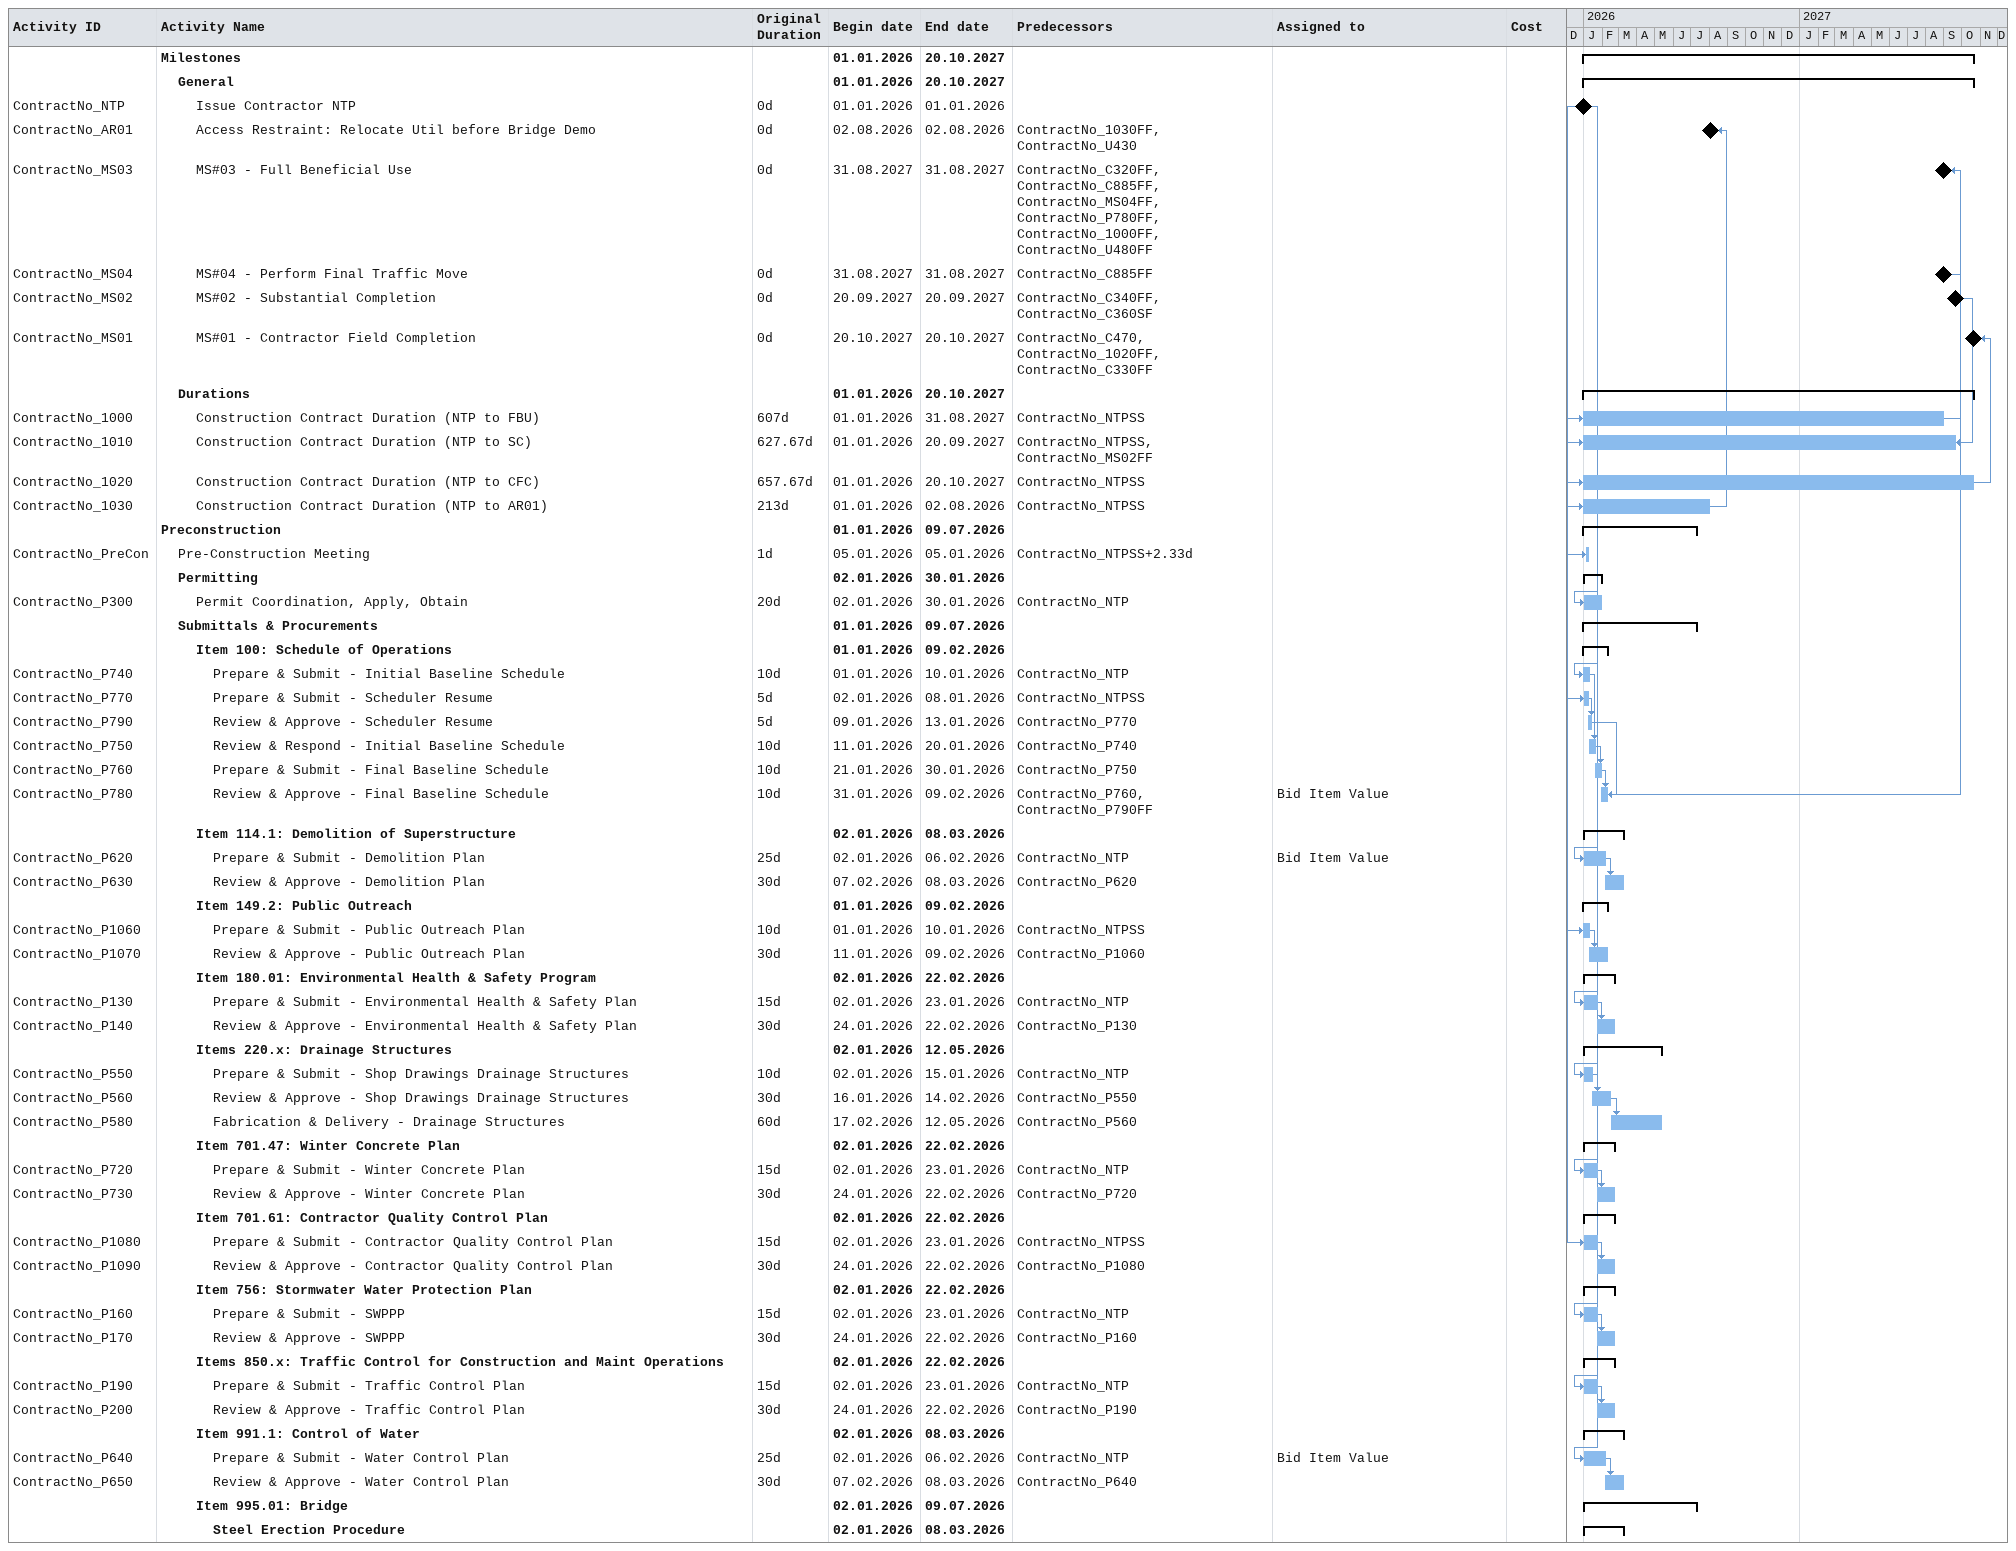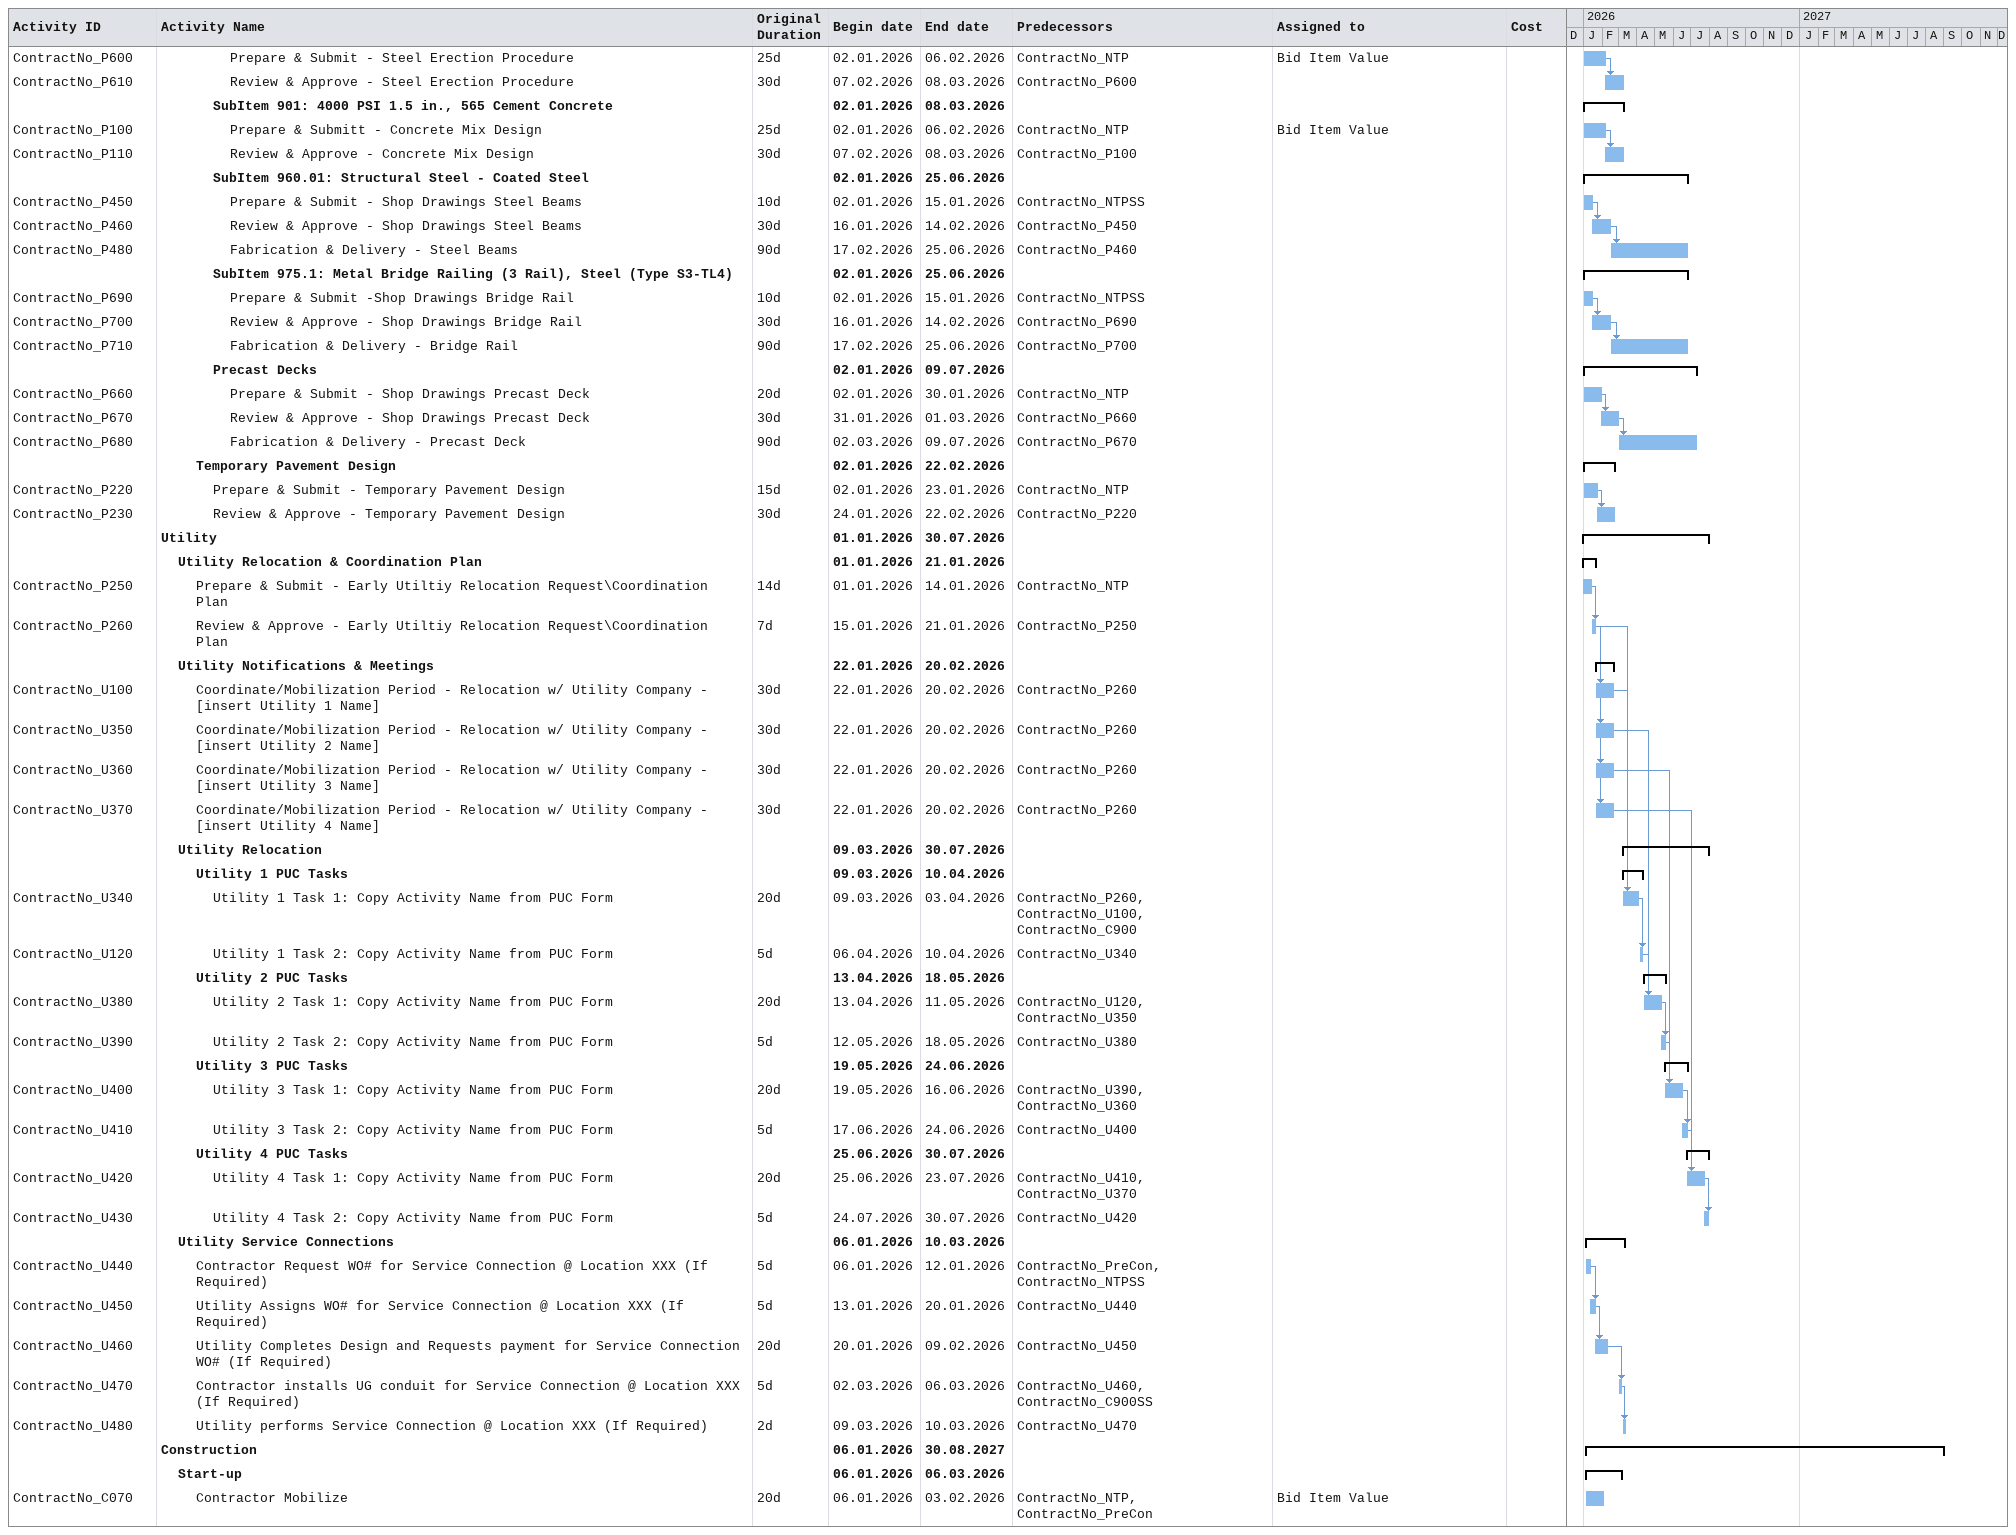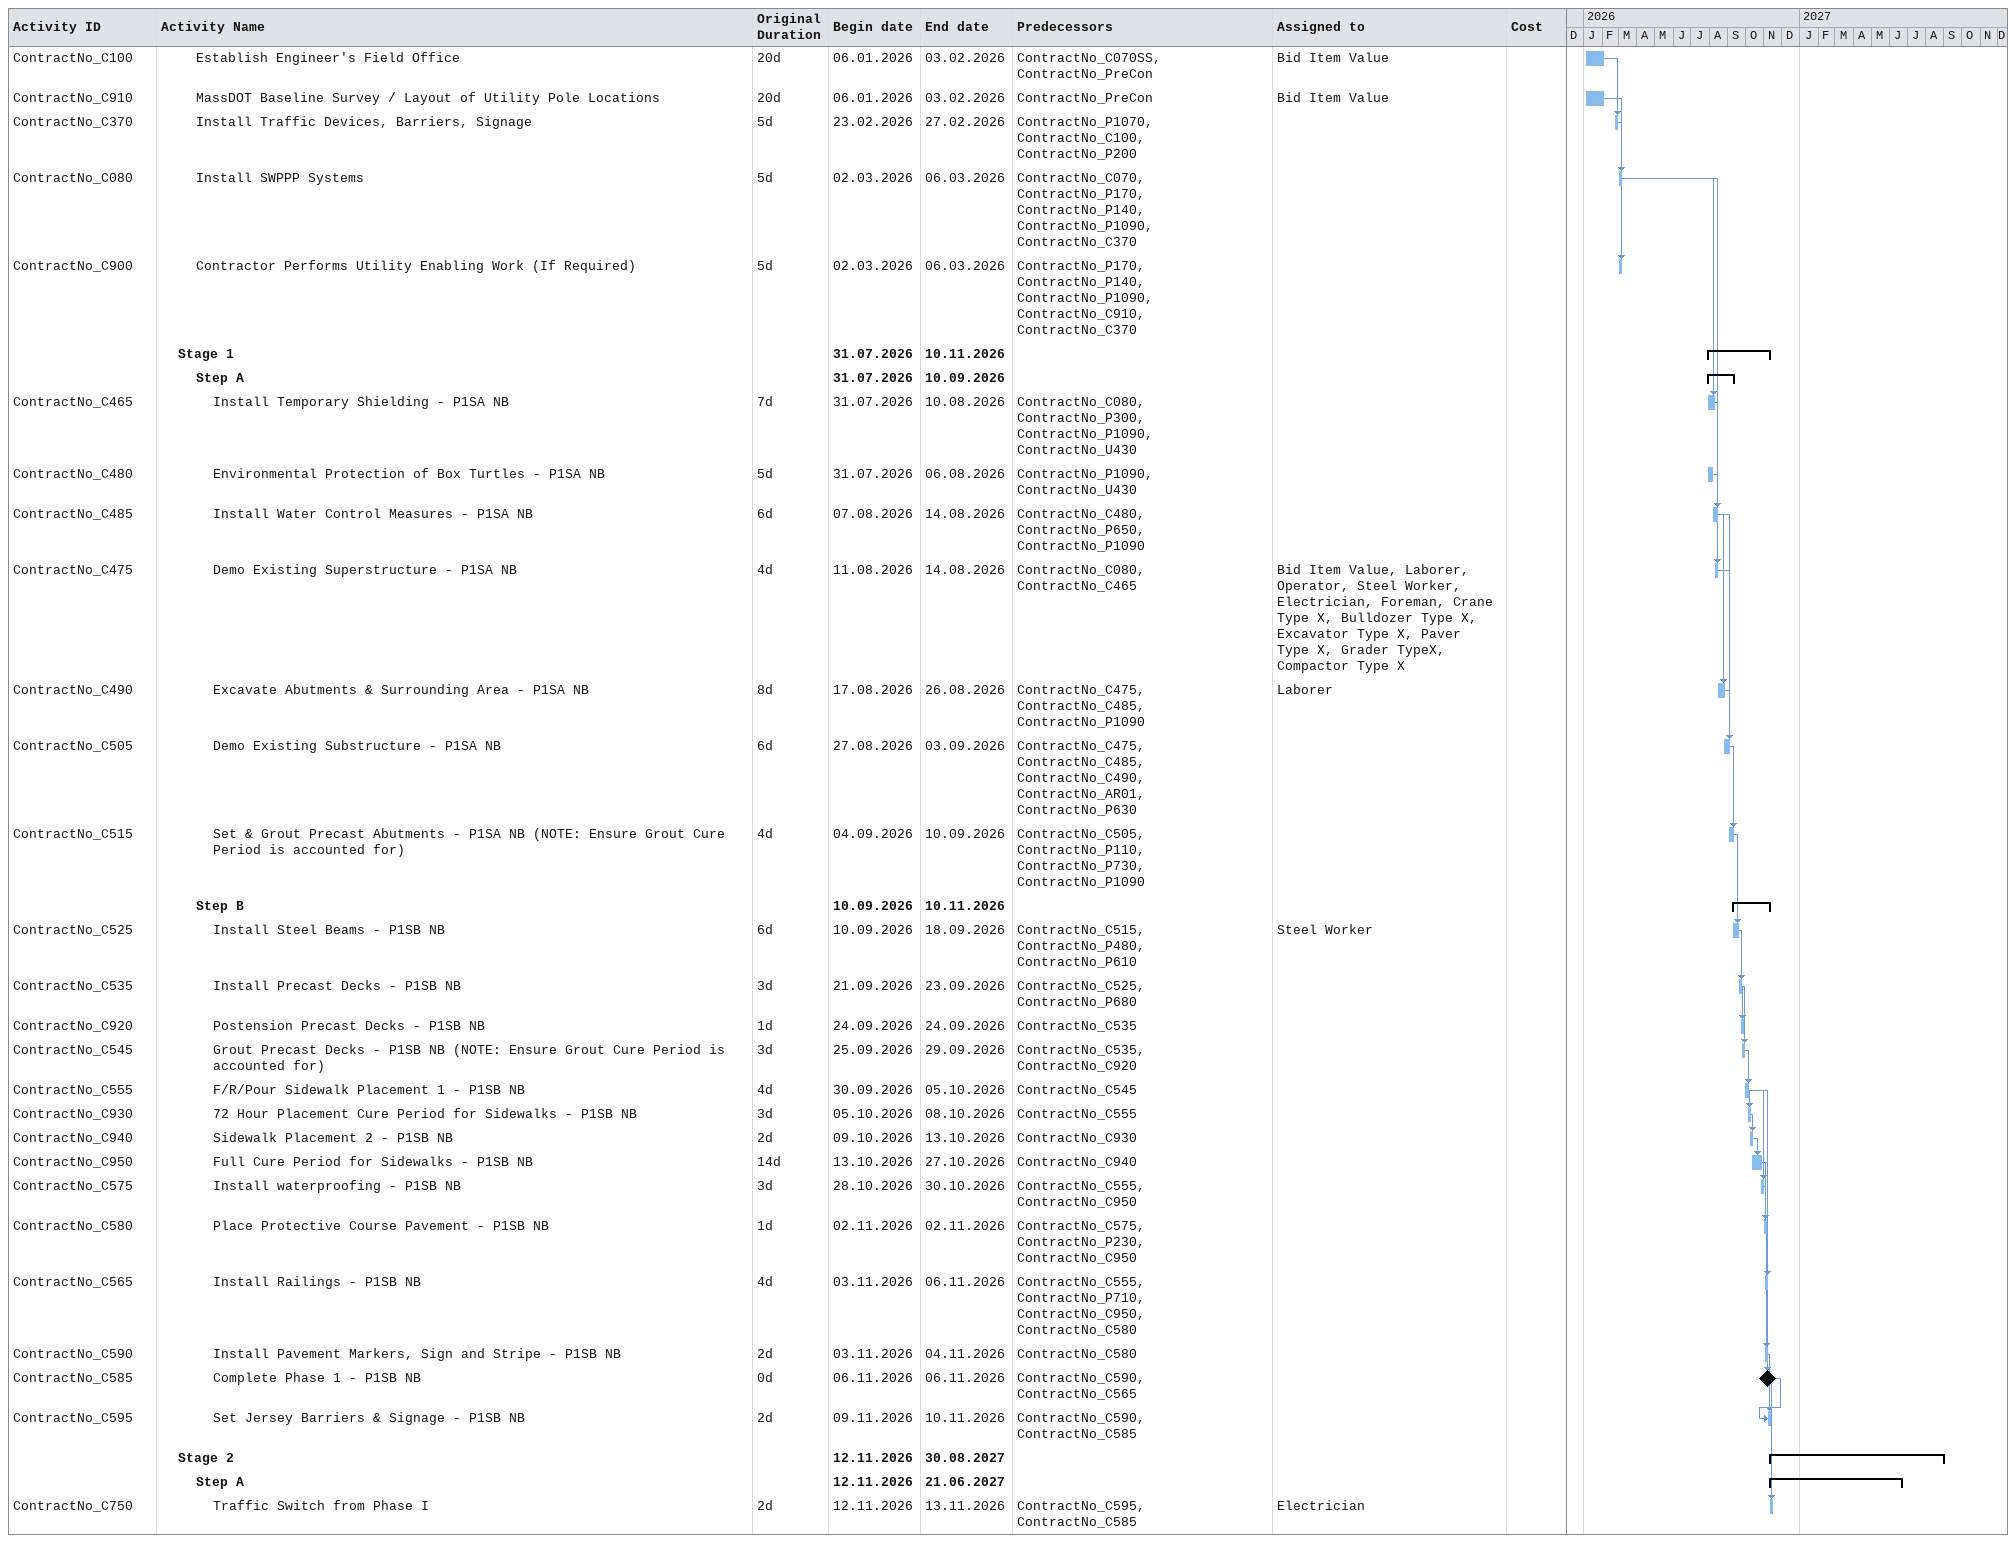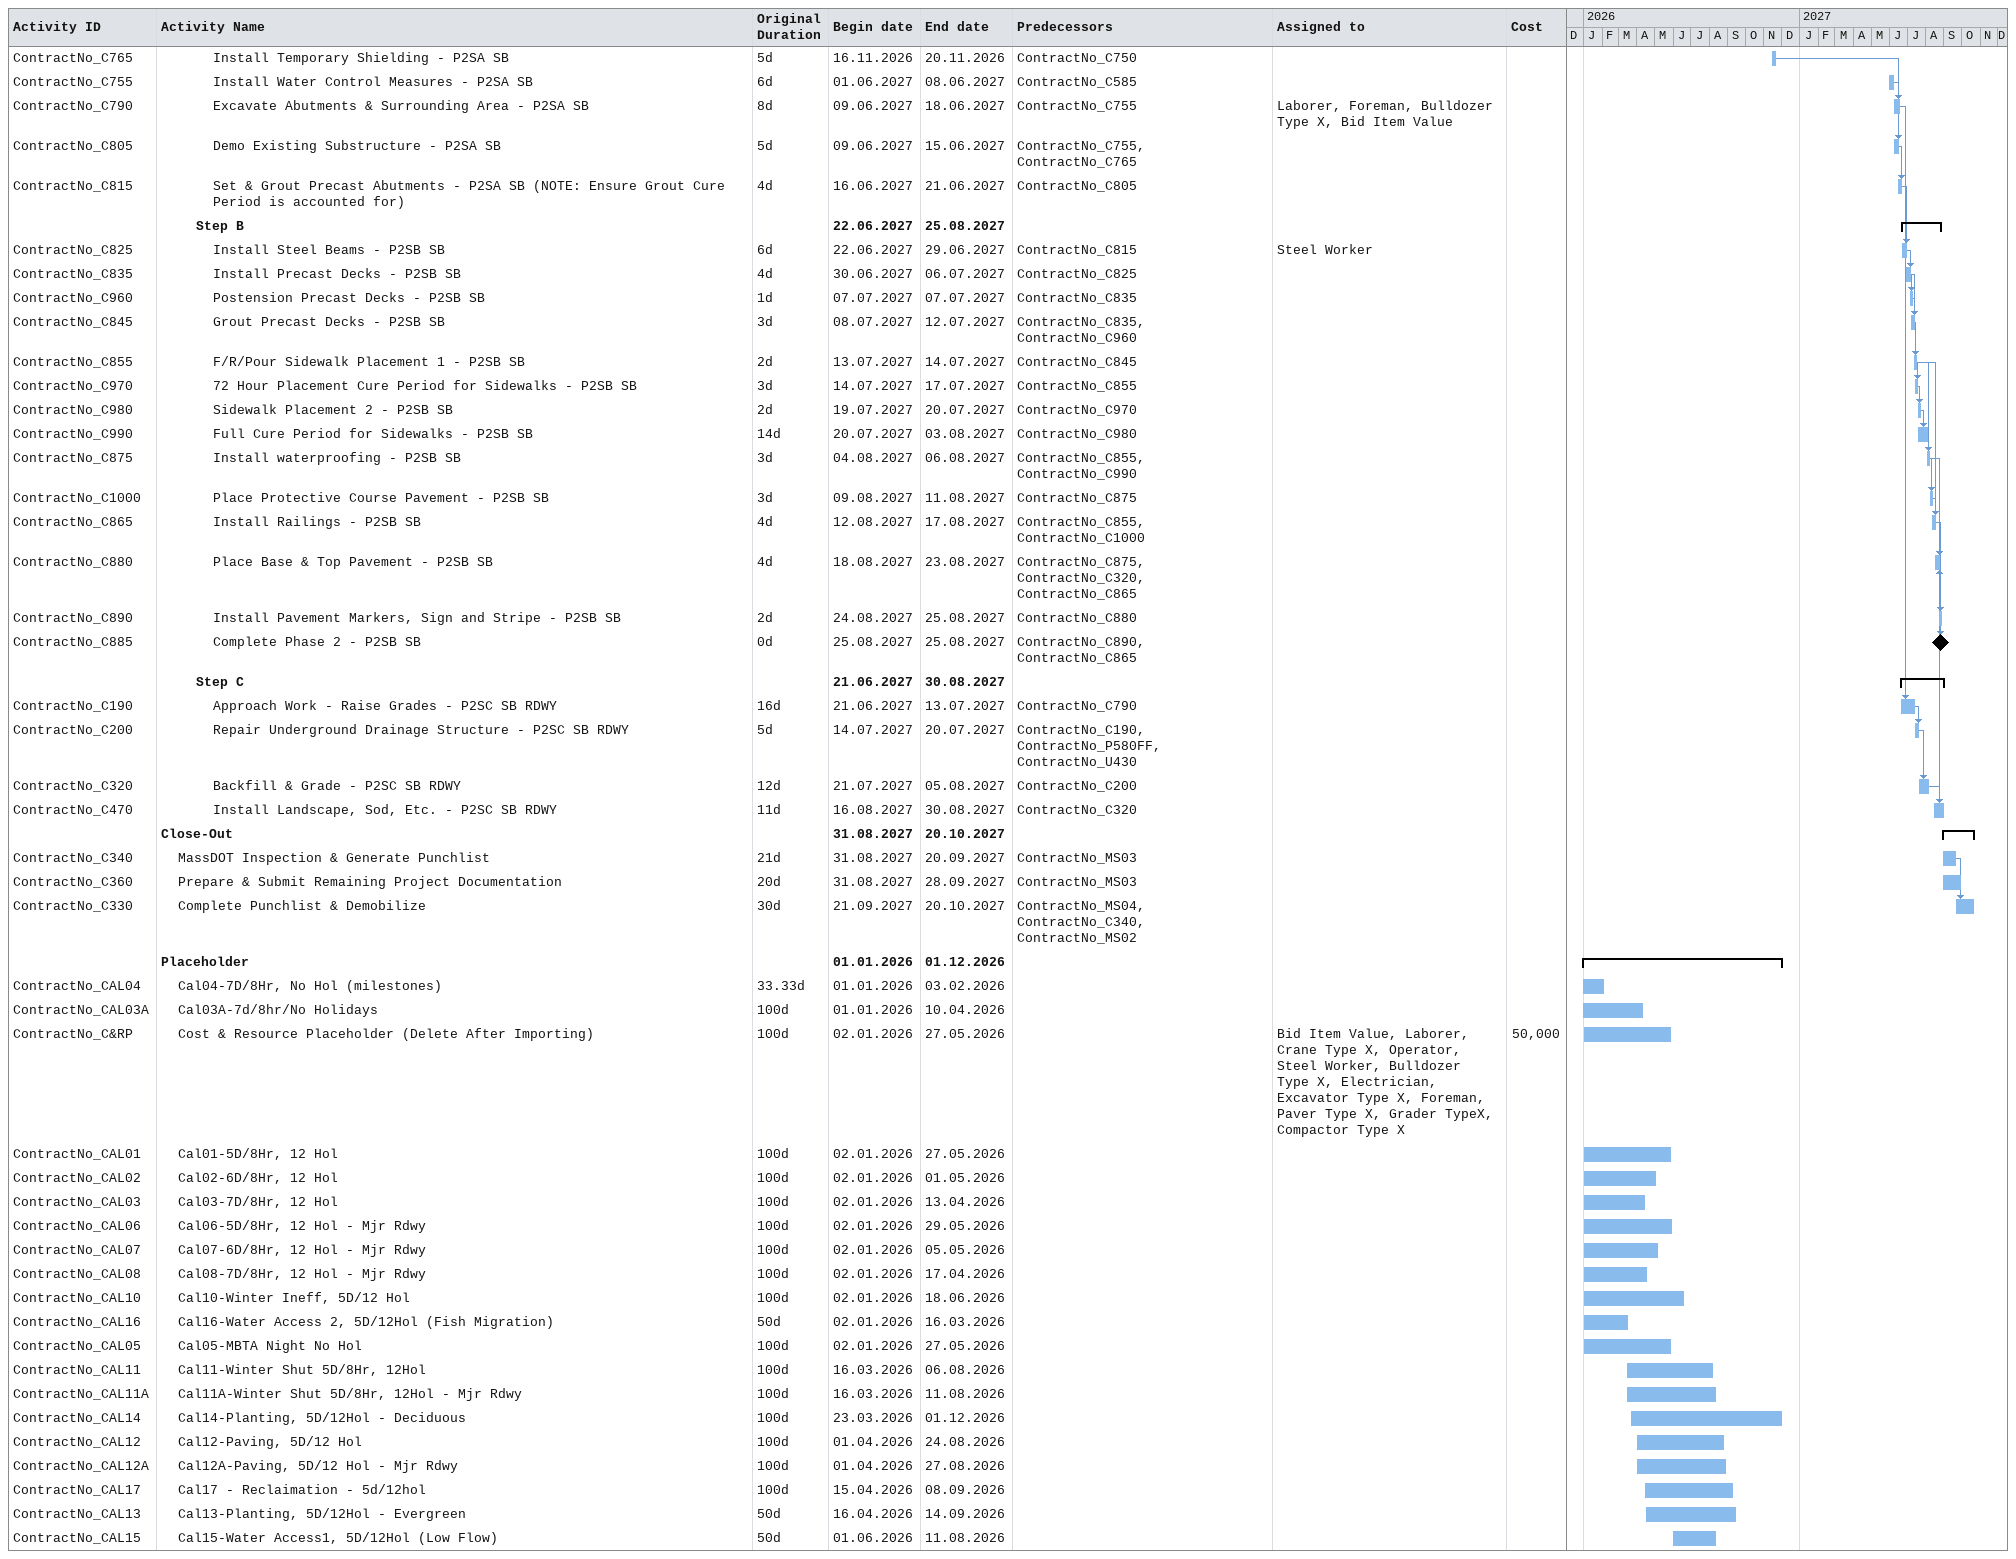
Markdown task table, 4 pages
| ID | Level | Task | Original duration | Start | Finish | Predecessors | Resources | Cost |
|---|---|---|---|---|---|---|---|---|
|  | 1 | **Milestones** |  | 2026-01-01 | 2027-10-20 |  |  |  |
|  | 2 | **General** |  | 2026-01-01 | 2027-10-20 |  |  |  |
| ContractNo_NTP | 3 | Issue Contractor NTP | 0d | 2026-01-01 | 2026-01-01 |  |  |  |
| ContractNo_AR01 | 3 | Access Restraint: Relocate Util before Bridge Demo | 0d | 2026-08-02 | 2026-08-02 | ContractNo_1030FF, ContractNo_U430 |  |  |
| ContractNo_MS03 | 3 | MS#03 - Full Beneficial Use | 0d | 2027-08-31 | 2027-08-31 | ContractNo_C320FF, ContractNo_C885FF, ContractNo_MS04FF, ContractNo_P780FF, ContractNo_1000FF, ContractNo_U480FF |  |  |
| ContractNo_MS04 | 3 | MS#04 - Perform Final Traffic Move | 0d | 2027-08-31 | 2027-08-31 | ContractNo_C885FF |  |  |
| ContractNo_MS02 | 3 | MS#02 - Substantial Completion | 0d | 2027-09-20 | 2027-09-20 | ContractNo_C340FF, ContractNo_C360SF |  |  |
| ContractNo_MS01 | 3 | MS#01 - Contractor Field Completion | 0d | 2027-10-20 | 2027-10-20 | ContractNo_C470, ContractNo_1020FF, ContractNo_C330FF |  |  |
|  | 2 | **Durations** |  | 2026-01-01 | 2027-10-20 |  |  |  |
| ContractNo_1000 | 3 | Construction Contract Duration (NTP to FBU) | 607d | 2026-01-01 | 2027-08-31 | ContractNo_NTPSS |  |  |
| ContractNo_1010 | 3 | Construction Contract Duration (NTP to SC) | 627.67d | 2026-01-01 | 2027-09-20 | ContractNo_NTPSS, ContractNo_MS02FF |  |  |
| ContractNo_1020 | 3 | Construction Contract Duration (NTP to CFC) | 657.67d | 2026-01-01 | 2027-10-20 | ContractNo_NTPSS |  |  |
| ContractNo_1030 | 3 | Construction Contract Duration (NTP to AR01) | 213d | 2026-01-01 | 2026-08-02 | ContractNo_NTPSS |  |  |
|  | 1 | **Preconstruction** |  | 2026-01-01 | 2026-07-09 |  |  |  |
| ContractNo_PreCon | 2 | Pre-Construction Meeting | 1d | 2026-01-05 | 2026-01-05 | ContractNo_NTPSS+2.33d |  |  |
|  | 2 | **Permitting** |  | 2026-01-02 | 2026-01-30 |  |  |  |
| ContractNo_P300 | 3 | Permit Coordination, Apply, Obtain | 20d | 2026-01-02 | 2026-01-30 | ContractNo_NTP |  |  |
|  | 2 | **Submittals & Procurements** |  | 2026-01-01 | 2026-07-09 |  |  |  |
|  | 3 | **Item 100: Schedule of Operations** |  | 2026-01-01 | 2026-02-09 |  |  |  |
| ContractNo_P740 | 4 | Prepare & Submit - Initial Baseline Schedule | 10d | 2026-01-01 | 2026-01-10 | ContractNo_NTP |  |  |
| ContractNo_P770 | 4 | Prepare & Submit - Scheduler Resume | 5d | 2026-01-02 | 2026-01-08 | ContractNo_NTPSS |  |  |
| ContractNo_P790 | 4 | Review & Approve - Scheduler Resume | 5d | 2026-01-09 | 2026-01-13 | ContractNo_P770 |  |  |
| ContractNo_P750 | 4 | Review & Respond - Initial Baseline Schedule | 10d | 2026-01-11 | 2026-01-20 | ContractNo_P740 |  |  |
| ContractNo_P760 | 4 | Prepare & Submit - Final Baseline Schedule | 10d | 2026-01-21 | 2026-01-30 | ContractNo_P750 |  |  |
| ContractNo_P780 | 4 | Review & Approve - Final Baseline Schedule | 10d | 2026-01-31 | 2026-02-09 | ContractNo_P760, ContractNo_P790FF | Bid Item Value |  |
|  | 3 | **Item 114.1: Demolition of Superstructure** |  | 2026-01-02 | 2026-03-08 |  |  |  |
| ContractNo_P620 | 4 | Prepare & Submit - Demolition Plan | 25d | 2026-01-02 | 2026-02-06 | ContractNo_NTP | Bid Item Value |  |
| ContractNo_P630 | 4 | Review & Approve - Demolition Plan | 30d | 2026-02-07 | 2026-03-08 | ContractNo_P620 |  |  |
|  | 3 | **Item 149.2: Public Outreach** |  | 2026-01-01 | 2026-02-09 |  |  |  |
| ContractNo_P1060 | 4 | Prepare & Submit - Public Outreach Plan | 10d | 2026-01-01 | 2026-01-10 | ContractNo_NTPSS |  |  |
| ContractNo_P1070 | 4 | Review & Approve - Public Outreach Plan | 30d | 2026-01-11 | 2026-02-09 | ContractNo_P1060 |  |  |
|  | 3 | **Item 180.01: Environmental Health & Safety Program** |  | 2026-01-02 | 2026-02-22 |  |  |  |
| ContractNo_P130 | 4 | Prepare & Submit - Environmental Health & Safety Plan | 15d | 2026-01-02 | 2026-01-23 | ContractNo_NTP |  |  |
| ContractNo_P140 | 4 | Review & Approve - Environmental Health & Safety Plan | 30d | 2026-01-24 | 2026-02-22 | ContractNo_P130 |  |  |
|  | 3 | **Items 220.x: Drainage Structures** |  | 2026-01-02 | 2026-05-12 |  |  |  |
| ContractNo_P550 | 4 | Prepare & Submit - Shop Drawings Drainage Structures | 10d | 2026-01-02 | 2026-01-15 | ContractNo_NTP |  |  |
| ContractNo_P560 | 4 | Review & Approve - Shop Drawings Drainage Structures | 30d | 2026-01-16 | 2026-02-14 | ContractNo_P550 |  |  |
| ContractNo_P580 | 4 | Fabrication & Delivery - Drainage Structures | 60d | 2026-02-17 | 2026-05-12 | ContractNo_P560 |  |  |
|  | 3 | **Item 701.47: Winter Concrete Plan** |  | 2026-01-02 | 2026-02-22 |  |  |  |
| ContractNo_P720 | 4 | Prepare & Submit - Winter Concrete Plan | 15d | 2026-01-02 | 2026-01-23 | ContractNo_NTP |  |  |
| ContractNo_P730 | 4 | Review & Approve - Winter Concrete Plan | 30d | 2026-01-24 | 2026-02-22 | ContractNo_P720 |  |  |
|  | 3 | **Item 701.61: Contractor Quality Control Plan** |  | 2026-01-02 | 2026-02-22 |  |  |  |
| ContractNo_P1080 | 4 | Prepare & Submit - Contractor Quality Control Plan | 15d | 2026-01-02 | 2026-01-23 | ContractNo_NTPSS |  |  |
| ContractNo_P1090 | 4 | Review & Approve - Contractor Quality Control Plan | 30d | 2026-01-24 | 2026-02-22 | ContractNo_P1080 |  |  |
|  | 3 | **Item 756: Stormwater Water Protection Plan** |  | 2026-01-02 | 2026-02-22 |  |  |  |
| ContractNo_P160 | 4 | Prepare & Submit - SWPPP | 15d | 2026-01-02 | 2026-01-23 | ContractNo_NTP |  |  |
| ContractNo_P170 | 4 | Review & Approve - SWPPP | 30d | 2026-01-24 | 2026-02-22 | ContractNo_P160 |  |  |
|  | 3 | **Items 850.x: Traffic Control for Construction and Maint Operations** |  | 2026-01-02 | 2026-02-22 |  |  |  |
| ContractNo_P190 | 4 | Prepare & Submit - Traffic Control Plan | 15d | 2026-01-02 | 2026-01-23 | ContractNo_NTP |  |  |
| ContractNo_P200 | 4 | Review & Approve - Traffic Control Plan | 30d | 2026-01-24 | 2026-02-22 | ContractNo_P190 |  |  |
|  | 3 | **Item 991.1: Control of Water** |  | 2026-01-02 | 2026-03-08 |  |  |  |
| ContractNo_P640 | 4 | Prepare & Submit - Water Control Plan | 25d | 2026-01-02 | 2026-02-06 | ContractNo_NTP | Bid Item Value |  |
| ContractNo_P650 | 4 | Review & Approve - Water Control Plan | 30d | 2026-02-07 | 2026-03-08 | ContractNo_P640 |  |  |
|  | 3 | **Item 995.01: Bridge** |  | 2026-01-02 | 2026-07-09 |  |  |  |
|  | 4 | **Steel Erection Procedure** |  | 2026-01-02 | 2026-03-08 |  |  |  |
| ContractNo_P600 | 5 | Prepare & Submit - Steel Erection Procedure | 25d | 2026-01-02 | 2026-02-06 | ContractNo_NTP | Bid Item Value |  |
| ContractNo_P610 | 5 | Review & Approve - Steel Erection Procedure | 30d | 2026-02-07 | 2026-03-08 | ContractNo_P600 |  |  |
|  | 4 | **SubItem 901: 4000 PSI 1.5 in., 565 Cement Concrete** |  | 2026-01-02 | 2026-03-08 |  |  |  |
| ContractNo_P100 | 5 | Prepare & Submitt - Concrete Mix Design | 25d | 2026-01-02 | 2026-02-06 | ContractNo_NTP | Bid Item Value |  |
| ContractNo_P110 | 5 | Review & Approve - Concrete Mix Design | 30d | 2026-02-07 | 2026-03-08 | ContractNo_P100 |  |  |
|  | 4 | **SubItem 960.01: Structural Steel - Coated Steel** |  | 2026-01-02 | 2026-06-25 |  |  |  |
| ContractNo_P450 | 5 | Prepare & Submit - Shop Drawings Steel Beams | 10d | 2026-01-02 | 2026-01-15 | ContractNo_NTPSS |  |  |
| ContractNo_P460 | 5 | Review & Approve - Shop Drawings Steel Beams | 30d | 2026-01-16 | 2026-02-14 | ContractNo_P450 |  |  |
| ContractNo_P480 | 5 | Fabrication & Delivery - Steel Beams | 90d | 2026-02-17 | 2026-06-25 | ContractNo_P460 |  |  |
|  | 4 | **SubItem 975.1: Metal Bridge Railing (3 Rail), Steel (Type S3-TL4)** |  | 2026-01-02 | 2026-06-25 |  |  |  |
| ContractNo_P690 | 5 | Prepare & Submit -Shop Drawings Bridge Rail | 10d | 2026-01-02 | 2026-01-15 | ContractNo_NTPSS |  |  |
| ContractNo_P700 | 5 | Review & Approve - Shop Drawings Bridge Rail | 30d | 2026-01-16 | 2026-02-14 | ContractNo_P690 |  |  |
| ContractNo_P710 | 5 | Fabrication & Delivery - Bridge Rail | 90d | 2026-02-17 | 2026-06-25 | ContractNo_P700 |  |  |
|  | 4 | **Precast Decks** |  | 2026-01-02 | 2026-07-09 |  |  |  |
| ContractNo_P660 | 5 | Prepare & Submit - Shop Drawings Precast Deck | 20d | 2026-01-02 | 2026-01-30 | ContractNo_NTP |  |  |
| ContractNo_P670 | 5 | Review & Approve - Shop Drawings Precast Deck | 30d | 2026-01-31 | 2026-03-01 | ContractNo_P660 |  |  |
| ContractNo_P680 | 5 | Fabrication & Delivery - Precast Deck | 90d | 2026-03-02 | 2026-07-09 | ContractNo_P670 |  |  |
|  | 3 | **Temporary Pavement Design** |  | 2026-01-02 | 2026-02-22 |  |  |  |
| ContractNo_P220 | 4 | Prepare & Submit - Temporary Pavement Design | 15d | 2026-01-02 | 2026-01-23 | ContractNo_NTP |  |  |
| ContractNo_P230 | 4 | Review & Approve - Temporary Pavement Design | 30d | 2026-01-24 | 2026-02-22 | ContractNo_P220 |  |  |
|  | 1 | **Utility** |  | 2026-01-01 | 2026-07-30 |  |  |  |
|  | 2 | **Utility Relocation & Coordination Plan** |  | 2026-01-01 | 2026-01-21 |  |  |  |
| ContractNo_P250 | 3 | Prepare & Submit - Early Utiltiy Relocation Request\Coordination Plan | 14d | 2026-01-01 | 2026-01-14 | ContractNo_NTP |  |  |
| ContractNo_P260 | 3 | Review & Approve - Early Utiltiy Relocation Request\Coordination Plan | 7d | 2026-01-15 | 2026-01-21 | ContractNo_P250 |  |  |
|  | 2 | **Utility Notifications & Meetings** |  | 2026-01-22 | 2026-02-20 |  |  |  |
| ContractNo_U100 | 3 | Coordinate/Mobilization Period - Relocation w/ Utility Company - [insert Utility 1 Name] | 30d | 2026-01-22 | 2026-02-20 | ContractNo_P260 |  |  |
| ContractNo_U350 | 3 | Coordinate/Mobilization Period - Relocation w/ Utility Company - [insert Utility 2 Name] | 30d | 2026-01-22 | 2026-02-20 | ContractNo_P260 |  |  |
| ContractNo_U360 | 3 | Coordinate/Mobilization Period - Relocation w/ Utility Company - [insert Utility 3 Name] | 30d | 2026-01-22 | 2026-02-20 | ContractNo_P260 |  |  |
| ContractNo_U370 | 3 | Coordinate/Mobilization Period - Relocation w/ Utility Company - [insert Utility 4 Name] | 30d | 2026-01-22 | 2026-02-20 | ContractNo_P260 |  |  |
|  | 2 | **Utility Relocation** |  | 2026-03-09 | 2026-07-30 |  |  |  |
|  | 3 | **Utility 1 PUC Tasks** |  | 2026-03-09 | 2026-04-10 |  |  |  |
| ContractNo_U340 | 4 | Utility 1 Task 1: Copy Activity Name from PUC Form | 20d | 2026-03-09 | 2026-04-03 | ContractNo_P260, ContractNo_U100, ContractNo_C900 |  |  |
| ContractNo_U120 | 4 | Utility 1 Task 2: Copy Activity Name from PUC Form | 5d | 2026-04-06 | 2026-04-10 | ContractNo_U340 |  |  |
|  | 3 | **Utility 2 PUC Tasks** |  | 2026-04-13 | 2026-05-18 |  |  |  |
| ContractNo_U380 | 4 | Utility 2 Task 1: Copy Activity Name from PUC Form | 20d | 2026-04-13 | 2026-05-11 | ContractNo_U120, ContractNo_U350 |  |  |
| ContractNo_U390 | 4 | Utility 2 Task 2: Copy Activity Name from PUC Form | 5d | 2026-05-12 | 2026-05-18 | ContractNo_U380 |  |  |
|  | 3 | **Utility 3 PUC Tasks** |  | 2026-05-19 | 2026-06-24 |  |  |  |
| ContractNo_U400 | 4 | Utility 3 Task 1: Copy Activity Name from PUC Form | 20d | 2026-05-19 | 2026-06-16 | ContractNo_U390, ContractNo_U360 |  |  |
| ContractNo_U410 | 4 | Utility 3 Task 2: Copy Activity Name from PUC Form | 5d | 2026-06-17 | 2026-06-24 | ContractNo_U400 |  |  |
|  | 3 | **Utility 4 PUC Tasks** |  | 2026-06-25 | 2026-07-30 |  |  |  |
| ContractNo_U420 | 4 | Utility 4 Task 1: Copy Activity Name from PUC Form | 20d | 2026-06-25 | 2026-07-23 | ContractNo_U410, ContractNo_U370 |  |  |
| ContractNo_U430 | 4 | Utility 4 Task 2: Copy Activity Name from PUC Form | 5d | 2026-07-24 | 2026-07-30 | ContractNo_U420 |  |  |
|  | 2 | **Utility Service Connections** |  | 2026-01-06 | 2026-03-10 |  |  |  |
| ContractNo_U440 | 3 | Contractor Request WO# for Service Connection @ Location XXX (If Required) | 5d | 2026-01-06 | 2026-01-12 | ContractNo_PreCon, ContractNo_NTPSS |  |  |
| ContractNo_U450 | 3 | Utility Assigns WO# for Service Connection @ Location XXX (If Required) | 5d | 2026-01-13 | 2026-01-20 | ContractNo_U440 |  |  |
| ContractNo_U460 | 3 | Utility Completes Design and Requests payment for Service Connection WO# (If Required) | 20d | 2026-01-20 | 2026-02-09 | ContractNo_U450 |  |  |
| ContractNo_U470 | 3 | Contractor installs UG conduit for Service Connection @ Location XXX (If Required) | 5d | 2026-03-02 | 2026-03-06 | ContractNo_U460, ContractNo_C900SS |  |  |
| ContractNo_U480 | 3 | Utility performs Service Connection @ Location XXX (If Required) | 2d | 2026-03-09 | 2026-03-10 | ContractNo_U470 |  |  |
|  | 1 | **Construction** |  | 2026-01-06 | 2027-08-30 |  |  |  |
|  | 2 | **Start-up** |  | 2026-01-06 | 2026-03-06 |  |  |  |
| ContractNo_C070 | 3 | Contractor Mobilize | 20d | 2026-01-06 | 2026-02-03 | ContractNo_NTP, ContractNo_PreCon | Bid Item Value |  |
| ContractNo_C100 | 3 | Establish Engineer's Field Office | 20d | 2026-01-06 | 2026-02-03 | ContractNo_C070SS, ContractNo_PreCon | Bid Item Value |  |
| ContractNo_C910 | 3 | MassDOT Baseline Survey / Layout of Utility Pole Locations | 20d | 2026-01-06 | 2026-02-03 | ContractNo_PreCon | Bid Item Value |  |
| ContractNo_C370 | 3 | Install Traffic Devices, Barriers, Signage | 5d | 2026-02-23 | 2026-02-27 | ContractNo_P1070, ContractNo_C100, ContractNo_P200 |  |  |
| ContractNo_C080 | 3 | Install SWPPP Systems | 5d | 2026-03-02 | 2026-03-06 | ContractNo_C070, ContractNo_P170, ContractNo_P140, ContractNo_P1090, ContractNo_C370 |  |  |
| ContractNo_C900 | 3 | Contractor Performs Utility Enabling Work (If Required) | 5d | 2026-03-02 | 2026-03-06 | ContractNo_P170, ContractNo_P140, ContractNo_P1090, ContractNo_C910, ContractNo_C370 |  |  |
|  | 2 | **Stage 1** |  | 2026-07-31 | 2026-11-10 |  |  |  |
|  | 3 | **Step A** |  | 2026-07-31 | 2026-09-10 |  |  |  |
| ContractNo_C465 | 4 | Install Temporary Shielding - P1SA NB | 7d | 2026-07-31 | 2026-08-10 | ContractNo_C080, ContractNo_P300, ContractNo_P1090, ContractNo_U430 |  |  |
| ContractNo_C480 | 4 | Environmental Protection of Box Turtles - P1SA NB | 5d | 2026-07-31 | 2026-08-06 | ContractNo_P1090, ContractNo_U430 |  |  |
| ContractNo_C485 | 4 | Install Water Control Measures - P1SA NB | 6d | 2026-08-07 | 2026-08-14 | ContractNo_C480, ContractNo_P650, ContractNo_P1090 |  |  |
| ContractNo_C475 | 4 | Demo Existing Superstructure - P1SA NB | 4d | 2026-08-11 | 2026-08-14 | ContractNo_C080, ContractNo_C465 | Bid Item Value, Laborer, Operator, Steel Worker, Electrician, Foreman, Crane Type X, Bulldozer Type X, Excavator Type X, Paver Type X, Grader TypeX, Compactor Type X |  |
| ContractNo_C490 | 4 | Excavate Abutments & Surrounding Area - P1SA NB | 8d | 2026-08-17 | 2026-08-26 | ContractNo_C475, ContractNo_C485, ContractNo_P1090 | Laborer |  |
| ContractNo_C505 | 4 | Demo Existing Substructure - P1SA NB | 6d | 2026-08-27 | 2026-09-03 | ContractNo_C475, ContractNo_C485, ContractNo_C490, ContractNo_AR01, ContractNo_P630 |  |  |
| ContractNo_C515 | 4 | Set & Grout Precast Abutments - P1SA NB (NOTE: Ensure Grout Cure Period is accounted for) | 4d | 2026-09-04 | 2026-09-10 | ContractNo_C505, ContractNo_P110, ContractNo_P730, ContractNo_P1090 |  |  |
|  | 3 | **Step B** |  | 2026-09-10 | 2026-11-10 |  |  |  |
| ContractNo_C525 | 4 | Install Steel Beams - P1SB NB | 6d | 2026-09-10 | 2026-09-18 | ContractNo_C515, ContractNo_P480, ContractNo_P610 | Steel Worker |  |
| ContractNo_C535 | 4 | Install Precast Decks - P1SB NB | 3d | 2026-09-21 | 2026-09-23 | ContractNo_C525, ContractNo_P680 |  |  |
| ContractNo_C920 | 4 | Postension Precast Decks - P1SB NB | 1d | 2026-09-24 | 2026-09-24 | ContractNo_C535 |  |  |
| ContractNo_C545 | 4 | Grout Precast Decks - P1SB NB (NOTE: Ensure Grout Cure Period is accounted for) | 3d | 2026-09-25 | 2026-09-29 | ContractNo_C535, ContractNo_C920 |  |  |
| ContractNo_C555 | 4 | F/R/Pour Sidewalk Placement 1 - P1SB NB | 4d | 2026-09-30 | 2026-10-05 | ContractNo_C545 |  |  |
| ContractNo_C930 | 4 | 72 Hour Placement Cure Period for Sidewalks - P1SB NB | 3d | 2026-10-05 | 2026-10-08 | ContractNo_C555 |  |  |
| ContractNo_C940 | 4 | Sidewalk Placement 2 - P1SB NB | 2d | 2026-10-09 | 2026-10-13 | ContractNo_C930 |  |  |
| ContractNo_C950 | 4 | Full Cure Period for Sidewalks - P1SB NB | 14d | 2026-10-13 | 2026-10-27 | ContractNo_C940 |  |  |
| ContractNo_C575 | 4 | Install waterproofing - P1SB NB | 3d | 2026-10-28 | 2026-10-30 | ContractNo_C555, ContractNo_C950 |  |  |
| ContractNo_C580 | 4 | Place Protective Course Pavement - P1SB NB | 1d | 2026-11-02 | 2026-11-02 | ContractNo_C575, ContractNo_P230, ContractNo_C950 |  |  |
| ContractNo_C565 | 4 | Install Railings - P1SB NB | 4d | 2026-11-03 | 2026-11-06 | ContractNo_C555, ContractNo_P710, ContractNo_C950, ContractNo_C580 |  |  |
| ContractNo_C590 | 4 | Install Pavement Markers, Sign and Stripe - P1SB NB | 2d | 2026-11-03 | 2026-11-04 | ContractNo_C580 |  |  |
| ContractNo_C585 | 4 | Complete Phase 1 - P1SB NB | 0d | 2026-11-06 | 2026-11-06 | ContractNo_C590, ContractNo_C565 |  |  |
| ContractNo_C595 | 4 | Set Jersey Barriers & Signage - P1SB NB | 2d | 2026-11-09 | 2026-11-10 | ContractNo_C590, ContractNo_C585 |  |  |
|  | 2 | **Stage 2** |  | 2026-11-12 | 2027-08-30 |  |  |  |
|  | 3 | **Step A** |  | 2026-11-12 | 2027-06-21 |  |  |  |
| ContractNo_C750 | 4 | Traffic Switch from Phase I | 2d | 2026-11-12 | 2026-11-13 | ContractNo_C595, ContractNo_C585 | Electrician |  |
| ContractNo_C765 | 4 | Install Temporary Shielding - P2SA SB | 5d | 2026-11-16 | 2026-11-20 | ContractNo_C750 |  |  |
| ContractNo_C755 | 4 | Install Water Control Measures - P2SA SB | 6d | 2027-06-01 | 2027-06-08 | ContractNo_C585 |  |  |
| ContractNo_C790 | 4 | Excavate Abutments & Surrounding Area - P2SA SB | 8d | 2027-06-09 | 2027-06-18 | ContractNo_C755 | Laborer, Foreman, Bulldozer Type X, Bid Item Value |  |
| ContractNo_C805 | 4 | Demo Existing Substructure - P2SA SB | 5d | 2027-06-09 | 2027-06-15 | ContractNo_C755, ContractNo_C765 |  |  |
| ContractNo_C815 | 4 | Set & Grout Precast Abutments - P2SA SB (NOTE: Ensure Grout Cure Period is accounted for) | 4d | 2027-06-16 | 2027-06-21 | ContractNo_C805 |  |  |
|  | 3 | **Step B** |  | 2027-06-22 | 2027-08-25 |  |  |  |
| ContractNo_C825 | 4 | Install Steel Beams - P2SB SB | 6d | 2027-06-22 | 2027-06-29 | ContractNo_C815 | Steel Worker |  |
| ContractNo_C835 | 4 | Install Precast Decks - P2SB SB | 4d | 2027-06-30 | 2027-07-06 | ContractNo_C825 |  |  |
| ContractNo_C960 | 4 | Postension Precast Decks - P2SB SB | 1d | 2027-07-07 | 2027-07-07 | ContractNo_C835 |  |  |
| ContractNo_C845 | 4 | Grout Precast Decks - P2SB SB | 3d | 2027-07-08 | 2027-07-12 | ContractNo_C835, ContractNo_C960 |  |  |
| ContractNo_C855 | 4 | F/R/Pour Sidewalk Placement 1 - P2SB SB | 2d | 2027-07-13 | 2027-07-14 | ContractNo_C845 |  |  |
| ContractNo_C970 | 4 | 72 Hour Placement Cure Period for Sidewalks - P2SB SB | 3d | 2027-07-14 | 2027-07-17 | ContractNo_C855 |  |  |
| ContractNo_C980 | 4 | Sidewalk Placement 2 - P2SB SB | 2d | 2027-07-19 | 2027-07-20 | ContractNo_C970 |  |  |
| ContractNo_C990 | 4 | Full Cure Period for Sidewalks - P2SB SB | 14d | 2027-07-20 | 2027-08-03 | ContractNo_C980 |  |  |
| ContractNo_C875 | 4 | Install waterproofing - P2SB SB | 3d | 2027-08-04 | 2027-08-06 | ContractNo_C855, ContractNo_C990 |  |  |
| ContractNo_C1000 | 4 | Place Protective Course Pavement - P2SB SB | 3d | 2027-08-09 | 2027-08-11 | ContractNo_C875 |  |  |
| ContractNo_C865 | 4 | Install Railings - P2SB SB | 4d | 2027-08-12 | 2027-08-17 | ContractNo_C855, ContractNo_C1000 |  |  |
| ContractNo_C880 | 4 | Place Base & Top Pavement - P2SB SB | 4d | 2027-08-18 | 2027-08-23 | ContractNo_C875, ContractNo_C320, ContractNo_C865 |  |  |
| ContractNo_C890 | 4 | Install Pavement Markers, Sign and Stripe - P2SB SB | 2d | 2027-08-24 | 2027-08-25 | ContractNo_C880 |  |  |
| ContractNo_C885 | 4 | Complete Phase 2 - P2SB SB | 0d | 2027-08-25 | 2027-08-25 | ContractNo_C890, ContractNo_C865 |  |  |
|  | 3 | **Step C** |  | 2027-06-21 | 2027-08-30 |  |  |  |
| ContractNo_C190 | 4 | Approach Work - Raise Grades - P2SC SB RDWY | 16d | 2027-06-21 | 2027-07-13 | ContractNo_C790 |  |  |
| ContractNo_C200 | 4 | Repair Underground Drainage Structure - P2SC SB RDWY | 5d | 2027-07-14 | 2027-07-20 | ContractNo_C190, ContractNo_P580FF, ContractNo_U430 |  |  |
| ContractNo_C320 | 4 | Backfill & Grade - P2SC SB RDWY | 12d | 2027-07-21 | 2027-08-05 | ContractNo_C200 |  |  |
| ContractNo_C470 | 4 | Install Landscape, Sod, Etc. - P2SC SB RDWY | 11d | 2027-08-16 | 2027-08-30 | ContractNo_C320 |  |  |
|  | 1 | **Close-Out** |  | 2027-08-31 | 2027-10-20 |  |  |  |
| ContractNo_C340 | 2 | MassDOT Inspection & Generate Punchlist | 21d | 2027-08-31 | 2027-09-20 | ContractNo_MS03 |  |  |
| ContractNo_C360 | 2 | Prepare & Submit Remaining Project Documentation | 20d | 2027-08-31 | 2027-09-28 | ContractNo_MS03 |  |  |
| ContractNo_C330 | 2 | Complete Punchlist & Demobilize | 30d | 2027-09-21 | 2027-10-20 | ContractNo_MS04, ContractNo_C340, ContractNo_MS02 |  |  |
|  | 1 | **Placeholder** |  | 2026-01-01 | 2026-12-01 |  |  |  |
| ContractNo_CAL04 | 2 | Cal04-7D/8Hr, No Hol (milestones) | 33.33d | 2026-01-01 | 2026-02-03 |  |  |  |
| ContractNo_CAL03A | 2 | Cal03A-7d/8hr/No Holidays | 100d | 2026-01-01 | 2026-04-10 |  |  |  |
| ContractNo_C&RP | 2 | Cost & Resource Placeholder (Delete After Importing) | 100d | 2026-01-02 | 2026-05-27 |  | Bid Item Value, Laborer, Crane Type X, Operator, Steel Worker, Bulldozer Type X, Electrician, Excavator Type X, Foreman, Paver Type X, Grader TypeX, Compactor Type X | 50000 |
| ContractNo_CAL01 | 2 | Cal01-5D/8Hr, 12 Hol | 100d | 2026-01-02 | 2026-05-27 |  |  |  |
| ContractNo_CAL02 | 2 | Cal02-6D/8Hr, 12 Hol | 100d | 2026-01-02 | 2026-05-01 |  |  |  |
| ContractNo_CAL03 | 2 | Cal03-7D/8Hr, 12 Hol | 100d | 2026-01-02 | 2026-04-13 |  |  |  |
| ContractNo_CAL06 | 2 | Cal06-5D/8Hr, 12 Hol - Mjr Rdwy | 100d | 2026-01-02 | 2026-05-29 |  |  |  |
| ContractNo_CAL07 | 2 | Cal07-6D/8Hr, 12 Hol - Mjr Rdwy | 100d | 2026-01-02 | 2026-05-05 |  |  |  |
| ContractNo_CAL08 | 2 | Cal08-7D/8Hr, 12 Hol - Mjr Rdwy | 100d | 2026-01-02 | 2026-04-17 |  |  |  |
| ContractNo_CAL10 | 2 | Cal10-Winter Ineff, 5D/12 Hol | 100d | 2026-01-02 | 2026-06-18 |  |  |  |
| ContractNo_CAL16 | 2 | Cal16-Water Access 2, 5D/12Hol (Fish Migration) | 50d | 2026-01-02 | 2026-03-16 |  |  |  |
| ContractNo_CAL05 | 2 | Cal05-MBTA Night No Hol | 100d | 2026-01-02 | 2026-05-27 |  |  |  |
| ContractNo_CAL11 | 2 | Cal11-Winter Shut 5D/8Hr, 12Hol | 100d | 2026-03-16 | 2026-08-06 |  |  |  |
| ContractNo_CAL11A | 2 | Cal11A-Winter Shut 5D/8Hr, 12Hol - Mjr Rdwy | 100d | 2026-03-16 | 2026-08-11 |  |  |  |
| ContractNo_CAL14 | 2 | Cal14-Planting, 5D/12Hol - Deciduous | 100d | 2026-03-23 | 2026-12-01 |  |  |  |
| ContractNo_CAL12 | 2 | Cal12-Paving, 5D/12 Hol | 100d | 2026-04-01 | 2026-08-24 |  |  |  |
| ContractNo_CAL12A | 2 | Cal12A-Paving, 5D/12 Hol - Mjr Rdwy | 100d | 2026-04-01 | 2026-08-27 |  |  |  |
| ContractNo_CAL17 | 2 | Cal17 - Reclaimation - 5d/12hol | 100d | 2026-04-15 | 2026-09-08 |  |  |  |
| ContractNo_CAL13 | 2 | Cal13-Planting, 5D/12Hol - Evergreen | 50d | 2026-04-16 | 2026-09-14 |  |  |  |
| ContractNo_CAL15 | 2 | Cal15-Water Access1, 5D/12Hol (Low Flow) | 50d | 2026-06-01 | 2026-08-11 |  |  |  |
